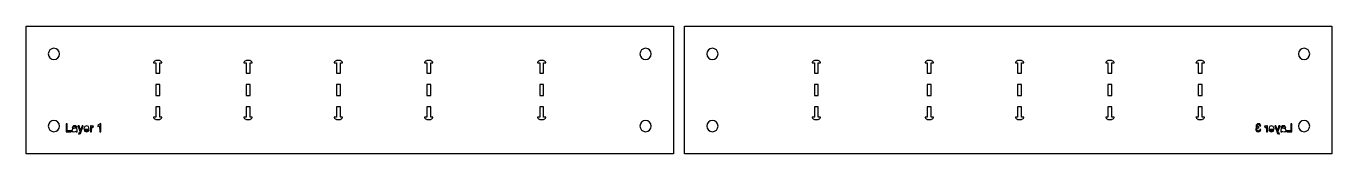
# Model space of a CAD drawing. Header units: metres. Extents: x -118 to 460, y -28 to 28.
import ezdxf

# ---------------------------------------------------------------- set-up
doc = ezdxf.new("R2010")
doc.units = ezdxf.units.M

msp = doc.modelspace()

# ---------------------------------------------------------------- linework, layer by layer
for points in [[(168.31, 28.31), (168.31, -28.31), (-118.31, -28.31), (-118.31, 28.31), (168.31, 28.31)], [(173.31, 28.31), (459.92, 28.31), (459.92, -28.31), (173.31, -28.31), (173.31, 28.31)], [(-107.77, 14.23), (-106.96, 13.69), (-106, 13.5), (-105.04, 13.69), (-104.23, 14.23), (-103.69, 15.04), (-103.5, 16), (-103.69, 16.96), (-104.23, 17.77), (-105.04, 18.31), (-106, 18.5), (-106.96, 18.31), (-107.77, 17.77), (-108.31, 16.96), (-108.5, 16), (-108.31, 15.04), (-107.77, 14.23)], [(154.23, 14.23), (155.04, 13.69), (156, 13.5), (156.96, 13.69), (157.77, 14.23), (158.31, 15.04), (158.5, 16), (158.31, 16.96), (157.77, 17.77), (156.96, 18.31), (156, 18.5), (155.04, 18.31), (154.23, 17.77), (153.69, 16.96), (153.5, 16), (153.69, 15.04), (154.23, 14.23)], [(187.38, 17.77), (186.57, 18.31), (185.62, 18.5), (184.66, 18.31), (183.85, 17.77), (183.31, 16.96), (183.12, 16), (183.31, 15.04), (183.85, 14.23), (184.66, 13.69), (185.62, 13.5), (186.57, 13.69), (187.38, 14.23), (187.93, 15.04), (188.12, 16), (187.93, 16.96), (187.38, 17.77)], [(449.38, 17.77), (448.57, 18.31), (447.62, 18.5), (446.66, 18.31), (445.85, 17.77), (445.31, 16.96), (445.12, 16), (445.31, 15.04), (445.85, 14.23), (446.66, 13.69), (447.62, 13.5), (448.57, 13.69), (449.38, 14.23), (449.93, 15.04), (450.12, 16), (449.93, 16.96), (449.38, 17.77)], [(-59.13, 12), (-58.14, 12), (-58.15, 12.19), (-58.15, 12.19), (-58.3, 12.55), (-58.3, 12.55), (-58.58, 12.83), (-58.58, 12.83), (-58.94, 12.98), (-58.94, 12.98), (-59.14, 13), (-60.86, 13), (-61.06, 12.98), (-61.06, 12.98), (-61.42, 12.83), (-61.42, 12.83), (-61.7, 12.55), (-61.7, 12.55), (-61.85, 12.19), (-61.85, 12.19), (-61.86, 12), (-60.87, 12), (-60.87, 7.5), (-59.13, 7.5), (-59.13, 12)], [(-18.15, 12.19), (-18.15, 12.19), (-18.3, 12.55), (-18.3, 12.55), (-18.58, 12.83), (-18.58, 12.83), (-18.94, 12.98), (-18.94, 12.98), (-19.14, 13), (-20.86, 13), (-21.06, 12.98), (-21.06, 12.98), (-21.42, 12.83), (-21.42, 12.83), (-21.7, 12.55), (-21.7, 12.55), (-21.85, 12.19), (-21.85, 12.19), (-21.86, 12), (-20.87, 12), (-20.87, 7.5), (-19.13, 7.5), (-19.13, 12), (-18.14, 12), (-18.15, 12.19)], [(21.85, 12.19), (21.85, 12.19), (21.7, 12.55), (21.7, 12.55), (21.42, 12.83), (21.42, 12.83), (21.06, 12.98), (21.06, 12.98), (20.86, 13), (19.14, 13), (18.94, 12.98), (18.94, 12.98), (18.58, 12.83), (18.58, 12.83), (18.3, 12.55), (18.3, 12.55), (18.15, 12.19), (18.15, 12.19), (18.14, 12), (19.13, 12), (19.13, 7.5), (20.87, 7.5), (20.87, 12), (21.86, 12), (21.85, 12.19)], [(61.85, 12.19), (61.85, 12.19), (61.7, 12.55), (61.7, 12.55), (61.42, 12.83), (61.42, 12.83), (61.06, 12.98), (61.06, 12.98), (60.86, 13), (59.14, 13), (58.94, 12.98), (58.94, 12.98), (58.58, 12.83), (58.58, 12.83), (58.3, 12.55), (58.3, 12.55), (58.15, 12.19), (58.15, 12.19), (58.14, 12), (59.13, 12), (59.13, 7.5), (60.87, 7.5), (60.87, 12), (61.86, 12), (61.85, 12.19)], [(110.87, 12), (111.86, 12), (111.85, 12.19), (111.85, 12.19), (111.7, 12.55), (111.7, 12.55), (111.42, 12.83), (111.42, 12.83), (111.06, 12.98), (111.06, 12.98), (110.86, 13), (109.14, 13), (108.94, 12.98), (108.94, 12.98), (108.58, 12.83), (108.58, 12.83), (108.3, 12.55), (108.3, 12.55), (108.15, 12.19), (108.15, 12.19), (108.14, 12), (109.13, 12), (109.13, 7.5), (110.87, 7.5), (110.87, 12)], [(233.48, 12), (233.46, 12.19), (233.46, 12.19), (233.31, 12.55), (233.31, 12.55), (233.04, 12.83), (233.04, 12.83), (232.68, 12.98), (232.68, 12.98), (232.48, 13), (230.75, 13), (230.56, 12.98), (230.56, 12.98), (230.2, 12.83), (230.2, 12.83), (229.92, 12.55), (229.92, 12.55), (229.77, 12.19), (229.77, 12.19), (229.75, 12), (230.75, 12), (230.75, 7.5), (232.48, 7.5), (232.48, 12), (233.48, 12)], [(282.48, 7.5), (282.48, 12), (283.48, 12), (283.46, 12.19), (283.46, 12.19), (283.31, 12.55), (283.31, 12.55), (283.04, 12.83), (283.04, 12.83), (282.68, 12.98), (282.68, 12.98), (282.48, 13), (280.75, 13), (280.56, 12.98), (280.56, 12.98), (280.2, 12.83), (280.2, 12.83), (279.92, 12.55), (279.92, 12.55), (279.77, 12.19), (279.77, 12.19), (279.75, 12), (280.75, 12), (280.75, 7.5), (282.48, 7.5)], [(322.48, 7.5), (322.48, 12), (323.48, 12), (323.46, 12.19), (323.46, 12.19), (323.31, 12.55), (323.31, 12.55), (323.04, 12.83), (323.04, 12.83), (322.68, 12.98), (322.68, 12.98), (322.48, 13), (320.75, 13), (320.56, 12.98), (320.56, 12.98), (320.2, 12.83), (320.2, 12.83), (319.92, 12.55), (319.92, 12.55), (319.77, 12.19), (319.77, 12.19), (319.75, 12), (320.75, 12), (320.75, 7.5), (322.48, 7.5)], [(362.48, 7.5), (362.48, 12), (363.48, 12), (363.46, 12.19), (363.46, 12.19), (363.31, 12.55), (363.31, 12.55), (363.04, 12.83), (363.04, 12.83), (362.68, 12.98), (362.68, 12.98), (362.48, 13), (360.75, 13), (360.56, 12.98), (360.56, 12.98), (360.2, 12.83), (360.2, 12.83), (359.92, 12.55), (359.92, 12.55), (359.77, 12.19), (359.77, 12.19), (359.75, 12), (360.75, 12), (360.75, 7.5), (362.48, 7.5)], [(403.48, 12), (403.46, 12.19), (403.46, 12.19), (403.31, 12.55), (403.31, 12.55), (403.04, 12.83), (403.04, 12.83), (402.68, 12.98), (402.68, 12.98), (402.48, 13), (400.75, 13), (400.56, 12.98), (400.56, 12.98), (400.2, 12.83), (400.2, 12.83), (399.92, 12.55), (399.92, 12.55), (399.77, 12.19), (399.77, 12.19), (399.75, 12), (400.75, 12), (400.75, 7.5), (402.48, 7.5), (402.48, 12), (403.48, 12)], [(-59.13, 2.5), (-60.87, 2.5), (-60.87, -2.5), (-59.13, -2.5), (-59.13, 2.5)], [(-19.13, 2.5), (-20.87, 2.5), (-20.87, -2.5), (-19.13, -2.5), (-19.13, 2.5)], [(20.87, 2.5), (19.13, 2.5), (19.13, -2.5), (20.87, -2.5), (20.87, 2.5)], [(60.87, 2.5), (59.13, 2.5), (59.13, -2.5), (60.87, -2.5), (60.87, 2.5)], [(110.87, 2.5), (109.13, 2.5), (109.13, -2.5), (110.87, -2.5), (110.87, 2.5)], [(230.75, 2.5), (230.75, -2.5), (232.48, -2.5), (232.48, 2.5), (230.75, 2.5)], [(280.75, 2.5), (280.75, -2.5), (282.48, -2.5), (282.48, 2.5), (280.75, 2.5)], [(320.75, 2.5), (320.75, -2.5), (322.48, -2.5), (322.48, 2.5), (320.75, 2.5)], [(360.75, 2.5), (360.75, -2.5), (362.48, -2.5), (362.48, 2.5), (360.75, 2.5)], [(400.75, 2.5), (400.75, -2.5), (402.48, -2.5), (402.48, 2.5), (400.75, 2.5)], [(-61.85, -12.19), (-61.85, -12.19), (-61.7, -12.55), (-61.7, -12.55), (-61.42, -12.83), (-61.42, -12.83), (-61.06, -12.98), (-61.06, -12.98), (-60.86, -13), (-59.14, -13), (-58.94, -12.98), (-58.94, -12.98), (-58.58, -12.83), (-58.58, -12.83), (-58.3, -12.55), (-58.3, -12.55), (-58.15, -12.19), (-58.15, -12.19), (-58.14, -12), (-59.13, -12), (-59.13, -7.5), (-60.87, -7.5), (-60.87, -12), (-61.86, -12), (-61.85, -12.19)], [(-21.85, -12.19), (-21.85, -12.19), (-21.7, -12.55), (-21.7, -12.55), (-21.42, -12.83), (-21.42, -12.83), (-21.06, -12.98), (-21.06, -12.98), (-20.86, -13), (-19.14, -13), (-18.94, -12.98), (-18.94, -12.98), (-18.58, -12.83), (-18.58, -12.83), (-18.3, -12.55), (-18.3, -12.55), (-18.15, -12.19), (-18.15, -12.19), (-18.14, -12), (-19.13, -12), (-19.13, -7.5), (-20.87, -7.5), (-20.87, -12), (-21.86, -12), (-21.85, -12.19)], [(18.15, -12.19), (18.15, -12.19), (18.3, -12.55), (18.3, -12.55), (18.58, -12.83), (18.58, -12.83), (18.94, -12.98), (18.94, -12.98), (19.14, -13), (20.86, -13), (21.06, -12.98), (21.06, -12.98), (21.42, -12.83), (21.42, -12.83), (21.7, -12.55), (21.7, -12.55), (21.85, -12.19), (21.85, -12.19), (21.86, -12), (20.87, -12), (20.87, -7.5), (19.13, -7.5), (19.13, -12), (18.14, -12), (18.15, -12.19)], [(58.15, -12.19), (58.15, -12.19), (58.3, -12.55), (58.3, -12.55), (58.58, -12.83), (58.58, -12.83), (58.94, -12.98), (58.94, -12.98), (59.14, -13), (60.86, -13), (61.06, -12.98), (61.06, -12.98), (61.42, -12.83), (61.42, -12.83), (61.7, -12.55), (61.7, -12.55), (61.85, -12.19), (61.85, -12.19), (61.86, -12), (60.87, -12), (60.87, -7.5), (59.13, -7.5), (59.13, -12), (58.14, -12), (58.15, -12.19)], [(108.15, -12.19), (108.3, -12.55), (108.3, -12.55), (108.58, -12.83), (108.58, -12.83), (108.94, -12.98), (108.94, -12.98), (109.14, -13), (110.86, -13), (111.06, -12.98), (111.06, -12.98), (111.42, -12.83), (111.42, -12.83), (111.7, -12.55), (111.7, -12.55), (111.85, -12.19), (111.85, -12.19), (111.86, -12), (110.87, -12), (110.87, -7.5), (109.13, -7.5), (109.13, -12), (108.14, -12), (108.15, -12.19), (108.15, -12.19)], [(232.48, -7.5), (230.75, -7.5), (230.75, -12), (229.75, -12), (229.77, -12.19), (229.77, -12.19), (229.92, -12.55), (229.92, -12.55), (230.2, -12.83), (230.2, -12.83), (230.56, -12.98), (230.56, -12.98), (230.75, -13), (232.48, -13), (232.68, -12.98), (232.68, -12.98), (233.04, -12.83), (233.04, -12.83), (233.31, -12.55), (233.31, -12.55), (233.46, -12.19), (233.46, -12.19), (233.48, -12), (232.48, -12), (232.48, -7.5)], [(280.75, -7.5), (280.75, -12), (279.75, -12), (279.77, -12.19), (279.77, -12.19), (279.92, -12.55), (279.92, -12.55), (280.2, -12.83), (280.2, -12.83), (280.56, -12.98), (280.56, -12.98), (280.75, -13), (282.48, -13), (282.68, -12.98), (282.68, -12.98), (283.04, -12.83), (283.04, -12.83), (283.31, -12.55), (283.31, -12.55), (283.46, -12.19), (283.46, -12.19), (283.48, -12), (282.48, -12), (282.48, -7.5), (280.75, -7.5)], [(320.75, -7.5), (320.75, -12), (319.75, -12), (319.77, -12.19), (319.77, -12.19), (319.92, -12.55), (319.92, -12.55), (320.2, -12.83), (320.2, -12.83), (320.56, -12.98), (320.56, -12.98), (320.75, -13), (322.48, -13), (322.68, -12.98), (322.68, -12.98), (323.04, -12.83), (323.04, -12.83), (323.31, -12.55), (323.31, -12.55), (323.46, -12.19), (323.46, -12.19), (323.48, -12), (322.48, -12), (322.48, -7.5), (320.75, -7.5)], [(360.75, -7.5), (360.75, -12), (359.75, -12), (359.77, -12.19), (359.77, -12.19), (359.92, -12.55), (359.92, -12.55), (360.2, -12.83), (360.2, -12.83), (360.56, -12.98), (360.56, -12.98), (360.75, -13), (362.48, -13), (362.68, -12.98), (362.68, -12.98), (363.04, -12.83), (363.04, -12.83), (363.31, -12.55), (363.31, -12.55), (363.46, -12.19), (363.46, -12.19), (363.48, -12), (362.48, -12), (362.48, -7.5), (360.75, -7.5)], [(400.75, -7.5), (400.75, -12), (399.75, -12), (399.77, -12.19), (399.77, -12.19), (399.92, -12.55), (399.92, -12.55), (400.2, -12.83), (400.2, -12.83), (400.56, -12.98), (400.56, -12.98), (400.75, -13), (402.48, -13), (402.68, -12.98), (402.68, -12.98), (403.04, -12.83), (403.04, -12.83), (403.31, -12.55), (403.31, -12.55), (403.46, -12.19), (403.46, -12.19), (403.48, -12), (402.48, -12), (402.48, -7.5), (400.75, -7.5)], [(-107.77, -17.77), (-106.96, -18.31), (-106, -18.5), (-105.04, -18.31), (-104.23, -17.77), (-103.69, -16.96), (-103.5, -16), (-103.69, -15.04), (-104.23, -14.23), (-105.04, -13.69), (-106, -13.5), (-106.96, -13.69), (-107.77, -14.23), (-108.31, -15.04), (-108.5, -16), (-108.31, -16.96), (-107.77, -17.77)], [(-100.16, -18.08), (-100.16, -14.92), (-100.63, -14.92), (-100.63, -18.5), (-98.4, -18.5), (-98.4, -18.08), (-100.16, -18.08)], [(-97.72, -17.22), (-98, -18.06), (-97.46, -18.53), (-96.48, -18.39), (-96.2, -18.18), (-96.11, -18.5), (-95.65, -18.5), (-95.84, -16.32), (-96.34, -15.9), (-97.38, -15.94), (-97.96, -16.65), (-96.73, -16.22), (-96.31, -16.41), (-96.23, -16.85), (-97.72, -17.22)], [(-92.98, -15.91), (-93.42, -15.91), (-94.16, -18.01), (-94.88, -15.91), (-95.36, -15.91), (-94.37, -18.5), (-94.63, -19.03), (-95.07, -19.11), (-94.92, -19.55), (-94.26, -19.21), (-92.98, -15.91)], [(-92.75, -17.1), (-92.42, -18.21), (-91.43, -18.56), (-90.53, -18.07), (-90.38, -17.72), (-90.83, -17.66), (-91.21, -18.13), (-91.82, -18.14), (-92.29, -17.4), (-90.37, -17.32), (-90.69, -16.2), (-91.44, -15.85), (-92.35, -16.14), (-92.75, -17.1)], [(-89.83, -18.5), (-89.39, -18.5), (-89.27, -16.52), (-88.58, -16.4), (-88.42, -15.99), (-88.99, -15.86), (-89.38, -16.2), (-89.44, -15.91), (-89.83, -15.91), (-89.83, -18.5)], [(-85.24, -14.91), (-86.56, -15.8), (-86.56, -16.23), (-85.82, -15.82), (-85.68, -18.5), (-85.24, -18.5), (-85.24, -14.91)], [(154.23, -17.77), (155.04, -18.31), (156, -18.5), (156.96, -18.31), (157.77, -17.77), (158.31, -16.96), (158.5, -16), (158.31, -15.04), (157.77, -14.23), (156.96, -13.69), (156, -13.5), (155.04, -13.69), (154.23, -14.23), (153.69, -15.04), (153.5, -16), (153.69, -16.96), (154.23, -17.77)], [(187.38, -14.23), (186.57, -13.69), (185.62, -13.5), (184.66, -13.69), (183.85, -14.23), (183.31, -15.04), (183.12, -16), (183.31, -16.96), (183.85, -17.77), (184.66, -18.31), (185.62, -18.5), (186.57, -18.31), (187.38, -17.77), (187.93, -16.96), (188.12, -16), (187.93, -15.04), (187.38, -14.23)], [(426.96, -15.43), (427.57, -15.29), (428.03, -15.91), (428.47, -15.83), (427.98, -15.06), (427, -14.97), (426.37, -15.6), (426.42, -16.18), (426.83, -16.56), (426.25, -17.01), (426.22, -17.8), (426.65, -18.35), (427.37, -18.56), (428.15, -18.28), (428.51, -17.56), (428.07, -17.5), (427.97, -17.82), (427.31, -18.2), (426.67, -17.69), (426.87, -16.92), (427.64, -16.81), (427.59, -16.42), (426.85, -16.09), (426.96, -15.43)], [(430.61, -15.86), (430.04, -15.99), (430.19, -16.4), (430.89, -16.52), (431.01, -18.5), (431.45, -18.5), (431.45, -15.91), (431.05, -15.91), (430.99, -16.2), (430.61, -15.86)], [(431.98, -17.32), (433.91, -17.4), (433.43, -18.14), (432.83, -18.13), (432.45, -17.66), (432, -17.72), (432.15, -18.07), (433.05, -18.56), (434.04, -18.21), (434.37, -17.1), (433.97, -16.14), (433.06, -15.85), (432.31, -16.2), (431.98, -17.32)], [(436.24, -19.03), (435.99, -18.5), (436.97, -15.91), (436.5, -15.91), (435.77, -18.01), (435.04, -15.91), (434.6, -15.91), (435.88, -19.21), (436.54, -19.55), (436.68, -19.11), (436.24, -19.03)], [(439.58, -16.65), (439, -15.94), (437.96, -15.9), (437.46, -16.32), (437.27, -18.5), (437.73, -18.5), (437.81, -18.18), (438.1, -18.39), (439.08, -18.53), (439.62, -18.06), (439.34, -17.22), (437.85, -16.85), (437.93, -16.41), (438.35, -16.22), (439.58, -16.65)], [(442.25, -14.92), (441.78, -14.92), (441.78, -18.08), (440.01, -18.08), (440.01, -18.5), (442.25, -18.5), (442.25, -14.92)], [(449.38, -14.23), (448.57, -13.69), (447.62, -13.5), (446.66, -13.69), (445.85, -14.23), (445.31, -15.04), (445.12, -16), (445.31, -16.96), (445.85, -17.77), (446.66, -18.31), (447.62, -18.5), (448.57, -18.31), (449.38, -17.77), (449.93, -16.96), (450.12, -16), (449.93, -15.04), (449.38, -14.23)]]:
    msp.add_lwpolyline(points)

doc.saveas('drawing.dxf')
